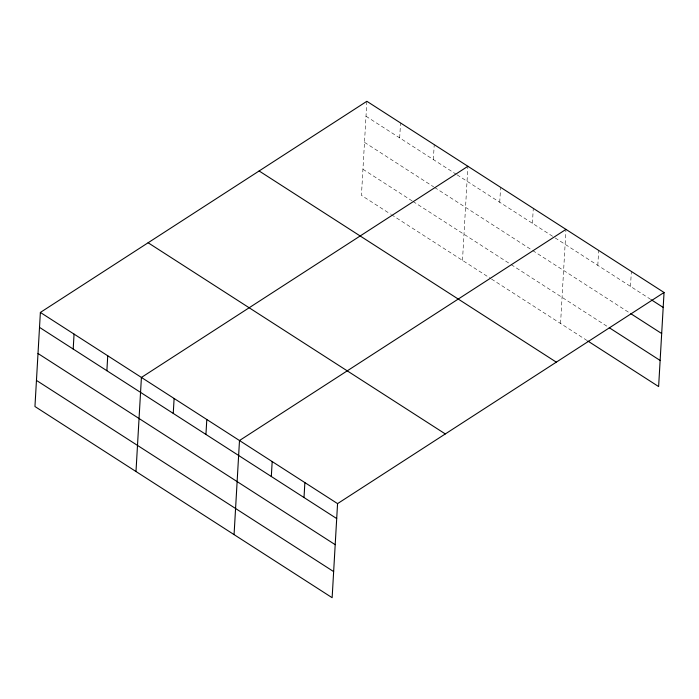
<?xml version="1.0" encoding="UTF-8"?>
<svg xmlns="http://www.w3.org/2000/svg" width="699" height="699" viewBox="0 0 699 699"><rect width="100%" height="100%" fill="white"/><g stroke="black" fill="none" stroke-linecap="round" stroke-linejoin="round"><path stroke-width="0.52" stroke-dasharray="3.5 2.62" d="M366.861 101.294L361.435 195.379L390.566 214.121M399.679 137.904L400.544 122.954M433.363 159.564L434.228 144.623M462.485 260.377L467.902 166.292M499.733 202.264L500.598 187.323M532.428 223.296L533.285 208.354M560.554 323.471L565.98 229.386M597.811 265.358L598.667 250.417M630.498 286.389L631.363 271.448M365.996 116.235L456.124 174.208M457.032 174.794L554.22 237.319M555.128 237.905L651.381 299.827M364.494 142.351L433.677 186.86M434.586 187.446L530.917 249.412M532.734 250.583L628.995 312.505M362.938 169.263L412.095 200.884M413.013 201.469L510.296 264.056M511.205 264.641L607.466 326.564M391.475 214.707L490.628 278.49M491.537 279.076L586.889 340.413"/><path stroke-width="1.05" d="M40.376 312.436L34.95 406.521L332.139 597.706L337.565 503.621L664.05 292.479L366.861 101.294L40.376 312.436L337.565 503.621M73.194 349.046L74.059 334.105M106.877 370.715L107.742 355.774M135.99 471.528L141.416 377.443L467.902 166.292M173.247 413.415L174.112 398.474M205.943 434.446L206.799 419.505M234.069 534.621L239.495 440.527L565.98 229.386M271.317 476.508L272.182 461.558M304.013 497.531L304.869 482.59M664.05 292.479L658.624 386.564L587.798 340.998M651.381 299.827L663.185 307.42M630.804 313.676L661.682 333.537M609.275 327.735L660.127 360.448M259.119 170.967L556.308 362.152M148.118 242.763L445.307 433.939M39.511 327.377L336.7 518.562M38.008 353.502L335.197 544.678M36.453 380.405L333.641 571.59"/></g></svg>
